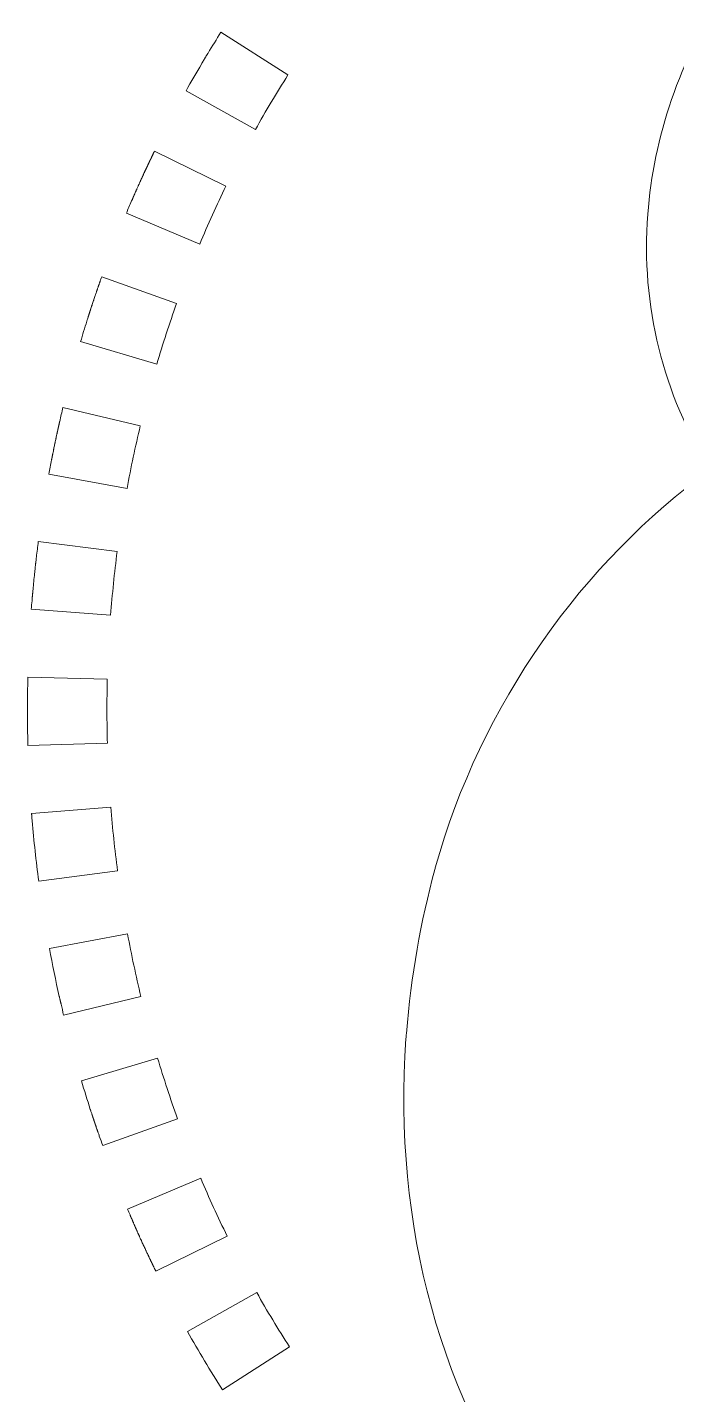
# Model space of a CAD drawing. Header units: inches. Extents: x 0.6 to 14.4, y -15.6 to -2.4.
# Drawn here: x 0.565 to 2.153, y -8.479 to -5.135 of the extents above; entities that cross this region are included whole.
import ezdxf

# ---------------------------------------------------------------- set-up
doc = ezdxf.new("R2010")
doc.units = ezdxf.units.IN
doc.header["$MEASUREMENT"] = 0
doc.layers.add('Layer 1', color=7, linetype='Continuous')

# ---------------------------------------------------------------- blocks, each defined once
blk = doc.blocks.new('block 2')
at = {"layer": 'Layer 1', "lineweight": 0}
blk.add_open_spline([(7.2258, -4.5774), (7.3398, -4.5268), (7.4674, -4.4988), (7.6029, -4.4988), (7.8962, -4.4988), (8.1634, -4.6115), (8.3554, -4.8162), (8.4562, -4.9236), (8.5677, -5.09), (8.6157, -5.3287), (8.6311, -5.3365), (8.6463, -5.3448), (8.6614, -5.3535), (8.6615, -5.3479), (8.6615, -5.3424), (8.6618, -5.3368), (8.6844, -4.8603), (9.069, -4.5009), (9.5563, -4.5009), (9.8538, -4.5009), (10.1232, -4.6147), (10.315, -4.8213), (10.4079, -4.9214), (10.5095, -5.073), (10.5599, -5.2872), (10.5996, -5.2833), (10.6363, -5.2818), (10.6694, -5.2818), (10.8229, -5.2818), (10.9714, -5.3141), (11.1081, -5.3754), (11.2299, -5.3168), (11.3648, -5.2861), (11.5043, -5.2861), (11.6316, -5.2861), (11.7648, -5.3117), (11.8869, -5.3577), (11.9439, -5.3439), (12.003, -5.3353), (12.0641, -5.3319), (12.0794, -5.331), (12.0946, -5.3306), (12.1099, -5.3306), (12.5525, -5.3306), (12.9161, -5.5732), (13.0791, -5.9494), (13.1585, -5.9949), (13.232, -6.0535), (13.2971, -6.1244), (13.5148, -6.3616), (13.575, -6.7037), (13.4512, -7.001), (13.2604, -7.4591), (13.0933, -7.7386), (12.9614, -7.913), (12.8616, -8.4272), (12.7503, -8.8314), (12.623, -9.1436), (12.5055, -9.4319), (12.3698, -9.6546), (12.2083, -9.8245), (12.0391, -10.0025), (11.8408, -10.1223), (11.6278, -10.1789), (11.5604, -10.3278), (11.4838, -10.4812), (11.396, -10.6172), (11.3927, -10.6222), (11.3895, -10.6272), (11.3861, -10.6321), (11.2896, -10.7747), (10.996, -11.2087), (10.4369, -11.2499), (10.4167, -11.2514), (10.3964, -11.2522), (10.3761, -11.2522), (10.2226, -11.2522), (10.0781, -11.2256), (9.9467, -11.1744), (9.8019, -11.2291), (9.6684, -11.2458), (9.5595, -11.2458), (9.4354, -11.2458), (9.3154, -11.2251), (9.2032, -11.186), (9.1074, -11.214), (9.0087, -11.2288), (8.9102, -11.2288), (8.8003, -11.2288), (8.6923, -11.2096), (8.5907, -11.173), (8.4573, -11.2207), (8.3314, -11.2373), (8.2208, -11.2373), (8.101, -11.2373), (7.9851, -11.218), (7.8765, -11.1815), (7.7752, -11.2109), (7.6821, -11.2203), (7.6042, -11.2203), (7.4948, -11.2203), (7.3891, -11.205), (7.2897, -11.1754), (7.2677, -11.1834), (7.246, -11.1904), (7.2246, -11.1967), (7.2054, -11.3107), (7.1867, -11.4033), (7.1676, -11.4802), (7.1286, -11.6373), (7.0501, -11.8683), (6.8977, -12.0769), (6.678, -12.3776), (6.358, -12.5465), (6.0208, -12.5466), (5.9719, -12.5466), (5.9228, -12.543), (5.8735, -12.5358), (5.8606, -12.534), (5.8478, -12.5318), (5.835, -12.5293), (5.5911, -12.4819), (5.3799, -12.335), (5.2553, -12.1265), (5.1316, -11.9193), (5.1022, -11.6669), (5.1747, -11.4342), (5.1831, -11.4072), (5.1929, -11.3806), (5.204, -11.3547), (5.213, -11.3337), (5.223, -11.3115), (5.2338, -11.2888), (5.2343, -11.2878), (5.2348, -11.2869), (5.2353, -11.2859), (5.1237, -11.3122), (5.0104, -11.3265), (4.8997, -11.3265), (4.5649, -11.3265), (4.2679, -11.205), (4.0632, -10.9845), (3.8728, -10.7794), (3.7797, -10.5094), (3.8009, -10.2243), (3.8013, -10.22), (3.8016, -10.2158), (3.802, -10.2116), (3.8205, -10.0059), (3.9059, -9.8196), (4.0345, -9.6747), (4.0263, -9.5829), (4.0338, -9.4887), (4.0579, -9.3957), (3.7892, -9.4994), (3.5109, -9.5553), (3.245, -9.5553), (3.1105, -9.5553), (2.9776, -9.5397), (2.85, -9.5091), (2.4359, -9.4093), (2.0737, -9.1709), (1.8298, -8.8377), (1.5762, -8.4914), (1.4592, -8.0662), (1.4912, -7.608), (1.4915, -7.6038), (1.4919, -7.5995), (1.4922, -7.5952), (1.5044, -7.4529), (1.5272, -7.3218), (1.5618, -7.1944), (1.5622, -7.193), (1.5626, -7.1915), (1.563, -7.19), (1.6744, -6.7888), (1.924, -6.4428), (2.236, -6.216), (2.1206, -6.0336), (2.0658, -5.8156), (2.0827, -5.5918), (2.0967, -5.4039), (2.1615, -5.2145), (2.2704, -5.0443), (2.5142, -4.6553), (2.9382, -4.4069), (3.1101, -4.3178), (3.1142, -4.3157), (3.1183, -4.3136), (3.1225, -4.3115), (3.3074, -4.2195), (3.7939, -4.0076), (4.3243, -4.0238), (4.7443, -4.0339), (5.1107, -4.1816), (5.3842, -4.451), (5.5014, -4.5664), (5.6304, -4.7344), (5.7208, -4.9675), (5.725, -4.9696), (5.7292, -4.9715), (5.7333, -4.9737), (5.7622, -4.9712), (5.7912, -4.9699), (5.8205, -4.9699), (5.8862, -4.9699), (5.9506, -4.9761), (6.013, -4.9882), (6.0861, -4.8384), (6.2013, -4.7123), (6.3497, -4.6241), (6.4896, -4.5409), (6.6469, -4.4988), (6.8172, -4.4988), (6.9619, -4.4988), (7.1, -4.5259), (7.2258, -4.5774)], degree=3, knots=[0, 0, 0, 0, 1, 1, 1, 2, 2, 2, 3, 3, 3, 4, 4, 4, 5, 5, 5, 6, 6, 6, 7, 7, 7, 8, 8, 8, 9, 9, 9, 10, 10, 10, 11, 11, 11, 12, 12, 12, 13, 13, 13, 14, 14, 14, 15, 15, 15, 16, 16, 16, 17, 17, 17, 18, 18, 18, 19, 19, 19, 20, 20, 20, 21, 21, 21, 22, 22, 22, 23, 23, 23, 24, 24, 24, 25, 25, 25, 26, 26, 26, 27, 27, 27, 28, 28, 28, 29, 29, 29, 30, 30, 30, 31, 31, 31, 32, 32, 32, 33, 33, 33, 34, 34, 34, 35, 35, 35, 36, 36, 36, 37, 37, 37, 38, 38, 38, 39, 39, 39, 40, 40, 40, 41, 41, 41, 42, 42, 42, 43, 43, 43, 44, 44, 44, 45, 45, 45, 46, 46, 46, 47, 47, 47, 48, 48, 48, 49, 49, 49, 50, 50, 50, 51, 51, 51, 52, 52, 52, 53, 53, 53, 54, 54, 54, 55, 55, 55, 56, 56, 56, 57, 57, 57, 58, 58, 58, 59, 59, 59, 60, 60, 60, 61, 61, 61, 62, 62, 62, 63, 63, 63, 64, 64, 64, 65, 65, 65, 66, 66, 66, 67, 67, 67, 68, 68, 68, 69, 69, 69, 70, 70, 70, 71, 71, 71, 72, 72, 72, 72], dxfattribs=at)

msp = doc.modelspace()

# ---------------------------------------------------------------- linework, layer by layer
at = {"layer": 'Layer 1', "lineweight": 0}
for points, knots in [([(1.2026, -5.2512), (1.2026, -5.2512), (1.0386, -5.1468), (1.0386, -5.1468), (1.0279, -5.1636), (1.0173, -5.1806), (1.007, -5.1977), (1.007, -5.1977), (1.0069, -5.1978), (1.0069, -5.1978), (1.0065, -5.1984), (1.0061, -5.1991), (1.0057, -5.1998), (1.0056, -5.1999), (1.0055, -5.2), (1.0055, -5.2001), (1.0051, -5.2007), (1.0047, -5.2013), (1.0044, -5.202), (1.0043, -5.202), (1.0042, -5.2022), (1.0042, -5.2023), (1.0038, -5.2029), (1.0033, -5.2036), (1.0029, -5.2043), (1.0029, -5.2043), (1.0029, -5.2044), (1.0029, -5.2044), (1.0024, -5.2051), (1.002, -5.2058), (1.0016, -5.2066), (1.0015, -5.2067), (1.0014, -5.2068), (1.0014, -5.2069), (1.001, -5.2074), (1.0007, -5.208), (1.0004, -5.2086), (1.0002, -5.2089), (1.0001, -5.2091), (0.9999, -5.2094), (0.9996, -5.2098), (0.9994, -5.2102), (0.9991, -5.2106), (0.9989, -5.211), (0.9988, -5.2113), (0.9986, -5.2116), (0.9983, -5.2119), (0.9981, -5.2123), (0.9979, -5.2126), (0.9977, -5.213), (0.9975, -5.2134), (0.9973, -5.2137), (0.9971, -5.214), (0.9969, -5.2143), (0.9967, -5.2146), (0.9965, -5.215), (0.9963, -5.2154), (0.996, -5.2158), (0.996, -5.2158), (0.996, -5.2158), (0.996, -5.2158), (0.9953, -5.2171), (0.9946, -5.2183), (0.9938, -5.2195), (0.9938, -5.2195), (0.9938, -5.2195), (0.9938, -5.2196), (0.9935, -5.2201), (0.9931, -5.2207), (0.9928, -5.2212), (0.9927, -5.2213), (0.9927, -5.2214), (0.9926, -5.2215), (0.9922, -5.2222), (0.992, -5.2226), (0.9916, -5.2232), (0.9916, -5.2233), (0.9915, -5.2234), (0.9915, -5.2234), (0.9784, -5.2455), (0.9657, -5.2675), (0.9532, -5.2899), (0.9532, -5.2899), (1.1229, -5.3847), (1.1229, -5.3847), (1.1482, -5.3396), (1.175, -5.2946), (1.2026, -5.2512)], [0, 0, 0, 0, 1, 1, 1, 2, 2, 2, 3, 3, 3, 4, 4, 4, 5, 5, 5, 6, 6, 6, 7, 7, 7, 8, 8, 8, 9, 9, 9, 10, 10, 10, 11, 11, 11, 12, 12, 12, 13, 13, 13, 14, 14, 14, 15, 15, 15, 16, 16, 16, 17, 17, 17, 18, 18, 18, 19, 19, 19, 20, 20, 20, 21, 21, 21, 22, 22, 22, 23, 23, 23, 24, 24, 24, 25, 25, 25, 26, 26, 26, 27, 27, 27, 28, 28, 28, 29, 29, 29, 29]), ([(1.0509, -5.5227), (1.0509, -5.5227), (0.876, -5.4376), (0.876, -5.4376), (0.876, -5.4376), (0.876, -5.4376), (0.876, -5.4376), (0.876, -5.4377), (0.8759, -5.4378), (0.8759, -5.4379), (0.8756, -5.4384), (0.8754, -5.4389), (0.8751, -5.4394), (0.875, -5.4397), (0.8749, -5.4399), (0.8748, -5.4402), (0.8745, -5.4407), (0.8742, -5.4413), (0.874, -5.4418), (0.8739, -5.442), (0.8738, -5.4422), (0.8737, -5.4423), (0.8734, -5.4431), (0.873, -5.4438), (0.8727, -5.4445), (0.8725, -5.4448), (0.8725, -5.4449), (0.8723, -5.4453), (0.8721, -5.4457), (0.8719, -5.4462), (0.8717, -5.4466), (0.8715, -5.4469), (0.8713, -5.4473), (0.8712, -5.4476), (0.871, -5.448), (0.8708, -5.4484), (0.8706, -5.4488), (0.8705, -5.4491), (0.8703, -5.4495), (0.8701, -5.4498), (0.8699, -5.4502), (0.8697, -5.4506), (0.8696, -5.451), (0.8694, -5.4513), (0.8692, -5.4516), (0.8691, -5.452), (0.8689, -5.4524), (0.8686, -5.4529), (0.8684, -5.4534), (0.8683, -5.4536), (0.8682, -5.4539), (0.868, -5.4541), (0.8677, -5.4548), (0.8674, -5.4555), (0.8671, -5.4562), (0.8669, -5.4565), (0.8668, -5.4568), (0.8666, -5.4571), (0.8664, -5.4575), (0.8662, -5.458), (0.866, -5.4584), (0.8659, -5.4587), (0.8657, -5.459), (0.8656, -5.4593), (0.8654, -5.4597), (0.8652, -5.4602), (0.865, -5.4606), (0.8648, -5.4609), (0.8647, -5.4612), (0.8645, -5.4615), (0.8643, -5.462), (0.8641, -5.4624), (0.8639, -5.4628), (0.8638, -5.4631), (0.8636, -5.4634), (0.8635, -5.4637), (0.8633, -5.4642), (0.8631, -5.4646), (0.8629, -5.465), (0.8627, -5.4653), (0.8626, -5.4656), (0.8624, -5.4659), (0.8621, -5.4666), (0.8618, -5.4673), (0.8614, -5.468), (0.8613, -5.4683), (0.8612, -5.4685), (0.8611, -5.4687), (0.8609, -5.4692), (0.8606, -5.4697), (0.8604, -5.4702), (0.8603, -5.4705), (0.8601, -5.4708), (0.86, -5.4711), (0.8598, -5.4715), (0.8596, -5.472), (0.8594, -5.4724), (0.8592, -5.4727), (0.8591, -5.473), (0.8589, -5.4733), (0.8587, -5.4738), (0.8585, -5.4742), (0.8583, -5.4746), (0.8582, -5.4749), (0.8581, -5.4752), (0.8579, -5.4755), (0.8577, -5.476), (0.8574, -5.4765), (0.8572, -5.477), (0.8571, -5.4772), (0.857, -5.4774), (0.8569, -5.4777), (0.8565, -5.4784), (0.8562, -5.4791), (0.8559, -5.4798), (0.8558, -5.48), (0.8557, -5.4802), (0.8556, -5.4803), (0.8554, -5.4809), (0.8551, -5.4815), (0.8548, -5.482), (0.8547, -5.4823), (0.8546, -5.4825), (0.8545, -5.4828), (0.8543, -5.4833), (0.854, -5.4838), (0.8538, -5.4843), (0.8537, -5.4846), (0.8536, -5.4847), (0.8534, -5.4851), (0.8532, -5.4856), (0.853, -5.486), (0.8527, -5.4865), (0.8527, -5.4867), (0.8525, -5.4871), (0.8524, -5.4872), (0.8521, -5.4878), (0.8519, -5.4885), (0.8516, -5.4891), (0.8515, -5.4891), (0.8514, -5.4894), (0.8514, -5.4894), (0.8507, -5.4909), (0.85, -5.4924), (0.8493, -5.4939), (0.8492, -5.4942), (0.8492, -5.4943), (0.8491, -5.4945), (0.8488, -5.4951), (0.8485, -5.4956), (0.8483, -5.4962), (0.8482, -5.4964), (0.8481, -5.4966), (0.848, -5.4968), (0.8478, -5.4973), (0.8475, -5.4979), (0.8472, -5.4985), (0.8471, -5.4987), (0.8471, -5.4988), (0.847, -5.499), (0.8467, -5.4997), (0.8463, -5.5004), (0.846, -5.5011), (0.846, -5.5012), (0.846, -5.5011), (0.846, -5.5012), (0.8453, -5.5028), (0.8446, -5.5043), (0.8439, -5.5059), (0.8438, -5.5059), (0.8438, -5.506), (0.8437, -5.5061), (0.8434, -5.5068), (0.8431, -5.5075), (0.8428, -5.5081), (0.8428, -5.5082), (0.8427, -5.5085), (0.8426, -5.5085), (0.8423, -5.5092), (0.8421, -5.5098), (0.8418, -5.5104), (0.8417, -5.5106), (0.8417, -5.5106), (0.8416, -5.5108), (0.8413, -5.5115), (0.8409, -5.5123), (0.8406, -5.513), (0.8406, -5.5131), (0.8406, -5.513), (0.8406, -5.5131), (0.8399, -5.5146), (0.8392, -5.5162), (0.8385, -5.5177), (0.8385, -5.5177), (0.8384, -5.5179), (0.8384, -5.5179), (0.8381, -5.5186), (0.8378, -5.5193), (0.8374, -5.52), (0.8374, -5.5201), (0.8373, -5.5203), (0.8373, -5.5204), (0.837, -5.521), (0.8367, -5.5217), (0.8364, -5.5223), (0.8363, -5.5225), (0.8363, -5.5225), (0.8362, -5.5227), (0.8352, -5.525), (0.8342, -5.5273), (0.8331, -5.5296), (0.8331, -5.5296), (0.8331, -5.5298), (0.8331, -5.5298), (0.8328, -5.5305), (0.8325, -5.5312), (0.8322, -5.5318), (0.832, -5.5321), (0.832, -5.5321), (0.8319, -5.5324), (0.8317, -5.5329), (0.8314, -5.5335), (0.8311, -5.5341), (0.8311, -5.5343), (0.831, -5.5345), (0.8309, -5.5347), (0.8306, -5.5353), (0.8304, -5.5359), (0.8301, -5.5365), (0.83, -5.5366), (0.83, -5.5368), (0.8299, -5.5369), (0.8292, -5.5384), (0.8286, -5.5399), (0.8279, -5.5414), (0.8278, -5.5417), (0.8277, -5.5419), (0.8276, -5.5421), (0.8274, -5.5426), (0.8272, -5.5431), (0.827, -5.5436), (0.8268, -5.5438), (0.8267, -5.5443), (0.8266, -5.5445), (0.8264, -5.5449), (0.8262, -5.5453), (0.826, -5.5458), (0.8259, -5.5461), (0.8257, -5.5464), (0.8256, -5.5468), (0.8254, -5.5472), (0.8252, -5.5475), (0.8251, -5.5479), (0.8249, -5.5483), (0.8248, -5.5486), (0.8246, -5.549), (0.8244, -5.5493), (0.8243, -5.5496), (0.8242, -5.5499), (0.8237, -5.551), (0.8233, -5.552), (0.8228, -5.5531), (0.8228, -5.5531), (0.8228, -5.5531), (0.8228, -5.5531), (0.8226, -5.5536), (0.8223, -5.5542), (0.8221, -5.5547), (0.822, -5.5549), (0.8219, -5.5551), (0.8219, -5.5553), (0.8216, -5.5558), (0.8214, -5.5564), (0.8211, -5.5569), (0.8211, -5.557), (0.821, -5.5572), (0.821, -5.5573), (0.8207, -5.5579), (0.8205, -5.5585), (0.8202, -5.5591), (0.8202, -5.5591), (0.8202, -5.5592), (0.8201, -5.5592), (0.8158, -5.5693), (0.8115, -5.5793), (0.8073, -5.5894), (0.8073, -5.5894), (0.9866, -5.6647), (0.9866, -5.6647), (1.0066, -5.6169), (1.0283, -5.5691), (1.0509, -5.5227)], [0, 0, 0, 0, 1, 1, 1, 2, 2, 2, 3, 3, 3, 4, 4, 4, 5, 5, 5, 6, 6, 6, 7, 7, 7, 8, 8, 8, 9, 9, 9, 10, 10, 10, 11, 11, 11, 12, 12, 12, 13, 13, 13, 14, 14, 14, 15, 15, 15, 16, 16, 16, 17, 17, 17, 18, 18, 18, 19, 19, 19, 20, 20, 20, 21, 21, 21, 22, 22, 22, 23, 23, 23, 24, 24, 24, 25, 25, 25, 26, 26, 26, 27, 27, 27, 28, 28, 28, 29, 29, 29, 30, 30, 30, 31, 31, 31, 32, 32, 32, 33, 33, 33, 34, 34, 34, 35, 35, 35, 36, 36, 36, 37, 37, 37, 38, 38, 38, 39, 39, 39, 40, 40, 40, 41, 41, 41, 42, 42, 42, 43, 43, 43, 44, 44, 44, 45, 45, 45, 46, 46, 46, 47, 47, 47, 48, 48, 48, 49, 49, 49, 50, 50, 50, 51, 51, 51, 52, 52, 52, 53, 53, 53, 54, 54, 54, 55, 55, 55, 56, 56, 56, 57, 57, 57, 58, 58, 58, 59, 59, 59, 60, 60, 60, 61, 61, 61, 62, 62, 62, 63, 63, 63, 64, 64, 64, 65, 65, 65, 66, 66, 66, 67, 67, 67, 68, 68, 68, 69, 69, 69, 70, 70, 70, 71, 71, 71, 72, 72, 72, 73, 73, 73, 74, 74, 74, 75, 75, 75, 76, 76, 76, 77, 77, 77, 78, 78, 78, 79, 79, 79, 80, 80, 80, 81, 81, 81, 82, 82, 82, 83, 83, 83, 84, 84, 84, 85, 85, 85, 86, 86, 86, 87, 87, 87, 88, 88, 88, 89, 89, 89, 90, 90, 90, 91, 91, 91, 92, 92, 92, 93, 93, 93, 94, 94, 94, 95, 95, 95, 96, 96, 96, 97, 97, 97, 97]), ([(0.9302, -5.8101), (0.9302, -5.8101), (0.747, -5.7448), (0.747, -5.7448), (0.7461, -5.7472), (0.7453, -5.7496), (0.7444, -5.7521), (0.7444, -5.7522), (0.7444, -5.7521), (0.7444, -5.7522), (0.7441, -5.7529), (0.7439, -5.7537), (0.7436, -5.7544), (0.7436, -5.7545), (0.7435, -5.7546), (0.7435, -5.7547), (0.7432, -5.7555), (0.7429, -5.7562), (0.7427, -5.757), (0.7427, -5.757), (0.7427, -5.757), (0.7427, -5.757), (0.7424, -5.7579), (0.7421, -5.7587), (0.7418, -5.7595), (0.7418, -5.7596), (0.7418, -5.7595), (0.7418, -5.7596), (0.7415, -5.7603), (0.7413, -5.761), (0.741, -5.7617), (0.7409, -5.762), (0.7408, -5.7623), (0.7407, -5.7625), (0.7406, -5.763), (0.7404, -5.7635), (0.7402, -5.764), (0.7401, -5.7643), (0.74, -5.7646), (0.7399, -5.765), (0.7397, -5.7654), (0.7396, -5.7658), (0.7395, -5.7662), (0.7393, -5.7665), (0.7392, -5.767), (0.7391, -5.7673), (0.7389, -5.7677), (0.7388, -5.768), (0.7387, -5.7684), (0.7385, -5.7688), (0.7384, -5.7692), (0.7383, -5.7696), (0.7382, -5.7699), (0.7381, -5.7702), (0.738, -5.7705), (0.7376, -5.7714), (0.7374, -5.7722), (0.737, -5.7732), (0.737, -5.7734), (0.7369, -5.7736), (0.7368, -5.7738), (0.7366, -5.7743), (0.7365, -5.7748), (0.7363, -5.7753), (0.7362, -5.7756), (0.7361, -5.7758), (0.7361, -5.776), (0.7359, -5.7765), (0.7357, -5.777), (0.7355, -5.7776), (0.7354, -5.7778), (0.7354, -5.778), (0.7353, -5.7782), (0.7351, -5.7788), (0.735, -5.7792), (0.7347, -5.7798), (0.7347, -5.7799), (0.7347, -5.78), (0.7346, -5.7802), (0.7337, -5.7827), (0.7328, -5.7854), (0.732, -5.788), (0.7319, -5.788), (0.7319, -5.7881), (0.7319, -5.7882), (0.7317, -5.7889), (0.7315, -5.7894), (0.7313, -5.7901), (0.7312, -5.7901), (0.7312, -5.7902), (0.7312, -5.7903), (0.73, -5.7936), (0.7289, -5.7971), (0.7278, -5.8004), (0.7278, -5.8004), (0.7277, -5.8004), (0.7277, -5.8005), (0.7275, -5.8012), (0.7273, -5.8018), (0.7271, -5.8025), (0.7271, -5.8025), (0.7271, -5.8025), (0.727, -5.8026), (0.7259, -5.806), (0.7248, -5.8093), (0.7237, -5.8127), (0.7237, -5.8128), (0.7236, -5.8128), (0.7236, -5.8129), (0.7234, -5.8135), (0.7232, -5.8141), (0.723, -5.8147), (0.723, -5.8148), (0.7229, -5.815), (0.7229, -5.8151), (0.7227, -5.8157), (0.7225, -5.8163), (0.7223, -5.8169), (0.7223, -5.8169), (0.7223, -5.817), (0.7222, -5.8171), (0.7216, -5.819), (0.7209, -5.821), (0.7203, -5.823), (0.7203, -5.8231), (0.7203, -5.8231), (0.7202, -5.8231), (0.72, -5.8237), (0.7199, -5.8242), (0.7197, -5.8248), (0.7196, -5.825), (0.7196, -5.8252), (0.7195, -5.8254), (0.7193, -5.8259), (0.7192, -5.8264), (0.719, -5.8269), (0.7189, -5.8272), (0.7188, -5.8274), (0.7188, -5.8277), (0.7186, -5.8281), (0.7184, -5.8287), (0.7183, -5.8291), (0.7182, -5.8294), (0.7181, -5.8297), (0.718, -5.8299), (0.7179, -5.8304), (0.7177, -5.8308), (0.7176, -5.8313), (0.7175, -5.8316), (0.7174, -5.8319), (0.7173, -5.8321), (0.7171, -5.8329), (0.7168, -5.8338), (0.7165, -5.8345), (0.7164, -5.8349), (0.7163, -5.8353), (0.7162, -5.8357), (0.7161, -5.836), (0.7159, -5.8364), (0.7158, -5.8367), (0.7157, -5.8372), (0.7156, -5.8376), (0.7154, -5.838), (0.7153, -5.8384), (0.7152, -5.8386), (0.7151, -5.839), (0.715, -5.8395), (0.7148, -5.84), (0.7146, -5.8405), (0.7146, -5.8407), (0.7145, -5.841), (0.7144, -5.8413), (0.7142, -5.8419), (0.714, -5.8425), (0.7138, -5.8431), (0.7138, -5.8432), (0.7137, -5.8434), (0.7137, -5.8436), (0.7131, -5.8452), (0.7126, -5.8468), (0.7121, -5.8484), (0.7121, -5.8485), (0.7121, -5.8485), (0.7121, -5.8486), (0.7118, -5.8493), (0.7116, -5.85), (0.7114, -5.8508), (0.7113, -5.8509), (0.7113, -5.851), (0.7113, -5.851), (0.711, -5.8518), (0.7108, -5.8526), (0.7106, -5.8533), (0.7106, -5.8533), (0.7105, -5.8534), (0.7105, -5.8534), (0.7053, -5.87), (0.7002, -5.8866), (0.6953, -5.9032), (0.6953, -5.9032), (0.8817, -5.9585), (0.8817, -5.9585), (0.8965, -5.9087), (0.9128, -5.8588), (0.9302, -5.8101)], [0, 0, 0, 0, 1, 1, 1, 2, 2, 2, 3, 3, 3, 4, 4, 4, 5, 5, 5, 6, 6, 6, 7, 7, 7, 8, 8, 8, 9, 9, 9, 10, 10, 10, 11, 11, 11, 12, 12, 12, 13, 13, 13, 14, 14, 14, 15, 15, 15, 16, 16, 16, 17, 17, 17, 18, 18, 18, 19, 19, 19, 20, 20, 20, 21, 21, 21, 22, 22, 22, 23, 23, 23, 24, 24, 24, 25, 25, 25, 26, 26, 26, 27, 27, 27, 28, 28, 28, 29, 29, 29, 30, 30, 30, 31, 31, 31, 32, 32, 32, 33, 33, 33, 34, 34, 34, 35, 35, 35, 36, 36, 36, 37, 37, 37, 38, 38, 38, 39, 39, 39, 40, 40, 40, 41, 41, 41, 42, 42, 42, 43, 43, 43, 44, 44, 44, 45, 45, 45, 46, 46, 46, 47, 47, 47, 48, 48, 48, 49, 49, 49, 50, 50, 50, 51, 51, 51, 52, 52, 52, 53, 53, 53, 54, 54, 54, 55, 55, 55, 56, 56, 56, 57, 57, 57, 58, 58, 58, 59, 59, 59, 60, 60, 60, 61, 61, 61, 62, 62, 62, 63, 63, 63, 64, 64, 64, 65, 65, 65, 66, 66, 66, 67, 67, 67, 68, 68, 68, 68]), ([(0.8413, -6.1094), (0.8413, -6.1094), (0.6522, -6.0642), (0.6522, -6.0642), (0.6495, -6.0757), (0.6468, -6.0871), (0.6442, -6.0987), (0.6441, -6.0988), (0.6441, -6.0989), (0.6441, -6.0991), (0.6439, -6.0997), (0.6438, -6.1001), (0.6437, -6.1007), (0.6436, -6.1009), (0.6436, -6.1011), (0.6436, -6.1014), (0.6434, -6.1019), (0.6433, -6.1024), (0.6432, -6.1029), (0.6431, -6.1032), (0.6431, -6.1035), (0.643, -6.1037), (0.6429, -6.1043), (0.6428, -6.1046), (0.6427, -6.1052), (0.6426, -6.1055), (0.6425, -6.1058), (0.6425, -6.1061), (0.6423, -6.1068), (0.6422, -6.1073), (0.6421, -6.1079), (0.642, -6.1085), (0.6418, -6.109), (0.6417, -6.1096), (0.6416, -6.11), (0.6416, -6.1102), (0.6415, -6.1106), (0.6414, -6.1111), (0.6413, -6.1116), (0.6412, -6.1121), (0.6411, -6.1123), (0.641, -6.1126), (0.641, -6.1129), (0.6408, -6.1134), (0.6407, -6.114), (0.6406, -6.1145), (0.6406, -6.1148), (0.6405, -6.115), (0.6404, -6.1153), (0.6403, -6.1159), (0.6402, -6.1165), (0.64, -6.1171), (0.64, -6.1173), (0.64, -6.1174), (0.6399, -6.1176), (0.6396, -6.1192), (0.6392, -6.1209), (0.6388, -6.1225), (0.6388, -6.1226), (0.6388, -6.1226), (0.6388, -6.1227), (0.6386, -6.1234), (0.6385, -6.1242), (0.6383, -6.1249), (0.6383, -6.1251), (0.6383, -6.1252), (0.6382, -6.1254), (0.6381, -6.126), (0.6379, -6.1267), (0.6378, -6.1274), (0.6378, -6.1275), (0.6377, -6.1277), (0.6377, -6.1278), (0.6375, -6.1286), (0.6373, -6.1294), (0.6372, -6.1301), (0.6372, -6.1301), (0.6372, -6.1302), (0.6372, -6.1302), (0.6366, -6.1327), (0.6361, -6.1353), (0.6355, -6.1378), (0.6355, -6.1378), (0.6355, -6.1379), (0.6355, -6.1379), (0.6353, -6.1387), (0.6352, -6.1395), (0.635, -6.1403), (0.635, -6.1404), (0.635, -6.1403), (0.635, -6.1404), (0.6343, -6.1438), (0.6335, -6.1472), (0.6328, -6.1506), (0.6328, -6.1506), (0.6328, -6.1506), (0.6328, -6.1506), (0.6326, -6.1514), (0.6325, -6.1523), (0.6323, -6.1531), (0.6323, -6.1531), (0.6323, -6.1531), (0.6323, -6.1531), (0.6316, -6.1565), (0.6309, -6.1598), (0.6302, -6.1632), (0.6302, -6.1633), (0.6302, -6.1634), (0.6301, -6.1635), (0.63, -6.1642), (0.6299, -6.1649), (0.6297, -6.1656), (0.6297, -6.1657), (0.6296, -6.1659), (0.6296, -6.166), (0.6295, -6.1668), (0.6293, -6.1675), (0.6292, -6.1682), (0.6292, -6.1683), (0.6291, -6.1684), (0.6291, -6.1685), (0.6288, -6.1701), (0.6285, -6.1718), (0.6281, -6.1734), (0.6281, -6.1736), (0.6281, -6.1737), (0.628, -6.1738), (0.6279, -6.1745), (0.6278, -6.1751), (0.6276, -6.1758), (0.6276, -6.176), (0.6276, -6.1762), (0.6275, -6.1765), (0.6274, -6.1771), (0.6273, -6.1776), (0.6272, -6.1782), (0.6271, -6.1785), (0.6271, -6.1787), (0.627, -6.179), (0.6269, -6.1795), (0.6268, -6.1801), (0.6267, -6.1806), (0.6266, -6.1809), (0.6266, -6.1811), (0.6265, -6.1814), (0.6264, -6.182), (0.6263, -6.1827), (0.6261, -6.1833), (0.6261, -6.1837), (0.626, -6.1839), (0.626, -6.1842), (0.6258, -6.1848), (0.6257, -6.1854), (0.6256, -6.186), (0.6255, -6.1864), (0.6255, -6.1868), (0.6254, -6.1872), (0.6253, -6.1876), (0.6252, -6.1879), (0.6252, -6.1883), (0.6251, -6.1887), (0.625, -6.1893), (0.6249, -6.1897), (0.6248, -6.19), (0.6248, -6.1902), (0.6247, -6.1905), (0.6246, -6.191), (0.6245, -6.1915), (0.6244, -6.192), (0.6244, -6.1923), (0.6243, -6.1925), (0.6243, -6.1927), (0.6221, -6.2041), (0.6199, -6.2158), (0.6178, -6.2272), (0.6178, -6.2272), (0.809, -6.2624), (0.809, -6.2624), (0.8184, -6.2112), (0.8293, -6.1598), (0.8413, -6.1094)], [0, 0, 0, 0, 1, 1, 1, 2, 2, 2, 3, 3, 3, 4, 4, 4, 5, 5, 5, 6, 6, 6, 7, 7, 7, 8, 8, 8, 9, 9, 9, 10, 10, 10, 11, 11, 11, 12, 12, 12, 13, 13, 13, 14, 14, 14, 15, 15, 15, 16, 16, 16, 17, 17, 17, 18, 18, 18, 19, 19, 19, 20, 20, 20, 21, 21, 21, 22, 22, 22, 23, 23, 23, 24, 24, 24, 25, 25, 25, 26, 26, 26, 27, 27, 27, 28, 28, 28, 29, 29, 29, 30, 30, 30, 31, 31, 31, 32, 32, 32, 33, 33, 33, 34, 34, 34, 35, 35, 35, 36, 36, 36, 37, 37, 37, 38, 38, 38, 39, 39, 39, 40, 40, 40, 41, 41, 41, 42, 42, 42, 43, 43, 43, 44, 44, 44, 45, 45, 45, 46, 46, 46, 47, 47, 47, 48, 48, 48, 49, 49, 49, 50, 50, 50, 51, 51, 51, 52, 52, 52, 53, 53, 53, 54, 54, 54, 55, 55, 55, 56, 56, 56, 57, 57, 57, 58, 58, 58, 59, 59, 59, 60, 60, 60, 60]), ([(0.7848, -6.4169), (0.7848, -6.4169), (0.5919, -6.3919), (0.5919, -6.3919), (0.5903, -6.4048), (0.5887, -6.4177), (0.5872, -6.4306), (0.5872, -6.4306), (0.5872, -6.4306), (0.5872, -6.4306), (0.5871, -6.4314), (0.587, -6.4322), (0.5869, -6.433), (0.5869, -6.4331), (0.5868, -6.4333), (0.5868, -6.4333), (0.5867, -6.4341), (0.5867, -6.4349), (0.5866, -6.4357), (0.5866, -6.4357), (0.5865, -6.4358), (0.5865, -6.4358), (0.5864, -6.4375), (0.5862, -6.4392), (0.586, -6.4409), (0.5859, -6.441), (0.5859, -6.4412), (0.5859, -6.4414), (0.5858, -6.442), (0.5858, -6.4426), (0.5857, -6.4432), (0.5857, -6.4435), (0.5856, -6.4439), (0.5856, -6.4441), (0.5855, -6.4446), (0.5855, -6.4451), (0.5854, -6.4456), (0.5854, -6.4458), (0.5853, -6.4463), (0.5853, -6.4466), (0.5853, -6.447), (0.5852, -6.4475), (0.5852, -6.4479), (0.5851, -6.4482), (0.5851, -6.4487), (0.585, -6.4491), (0.585, -6.4494), (0.585, -6.4498), (0.5849, -6.4502), (0.5848, -6.4512), (0.5847, -6.4522), (0.5846, -6.4532), (0.5846, -6.4533), (0.5846, -6.4534), (0.5845, -6.4535), (0.5845, -6.4541), (0.5844, -6.4547), (0.5844, -6.4552), (0.5843, -6.4554), (0.5843, -6.4556), (0.5843, -6.4558), (0.5842, -6.4564), (0.5842, -6.4569), (0.5841, -6.4575), (0.5841, -6.4577), (0.5841, -6.4579), (0.584, -6.4581), (0.584, -6.4588), (0.5839, -6.4592), (0.5839, -6.4598), (0.5838, -6.46), (0.5838, -6.4601), (0.5838, -6.4602), (0.5834, -6.4637), (0.5831, -6.4672), (0.5827, -6.4707), (0.5827, -6.4707), (0.5827, -6.4707), (0.5827, -6.4707), (0.5813, -6.4837), (0.5801, -6.4965), (0.5789, -6.5095), (0.5789, -6.5095), (0.5789, -6.5096), (0.5789, -6.5096), (0.5786, -6.5124), (0.5784, -6.5152), (0.5781, -6.518), (0.5781, -6.5181), (0.5781, -6.5181), (0.5781, -6.5182), (0.578, -6.5188), (0.578, -6.5193), (0.5779, -6.5198), (0.5779, -6.5201), (0.5779, -6.5203), (0.5779, -6.5206), (0.5778, -6.5211), (0.5778, -6.5216), (0.5777, -6.5221), (0.5777, -6.5224), (0.5777, -6.5227), (0.5777, -6.5231), (0.5776, -6.5235), (0.5776, -6.5239), (0.5775, -6.5243), (0.5775, -6.5248), (0.5775, -6.5252), (0.5774, -6.5256), (0.5774, -6.526), (0.5774, -6.5263), (0.5773, -6.5267), (0.5773, -6.5275), (0.5772, -6.5282), (0.5771, -6.529), (0.5771, -6.5291), (0.5771, -6.5292), (0.5771, -6.5293), (0.5771, -6.53), (0.577, -6.5308), (0.5769, -6.5315), (0.5769, -6.5317), (0.5769, -6.5318), (0.5769, -6.532), (0.5768, -6.5327), (0.5768, -6.5334), (0.5767, -6.5341), (0.5767, -6.5341), (0.5767, -6.5344), (0.5767, -6.5345), (0.5766, -6.5352), (0.5765, -6.536), (0.5765, -6.5367), (0.5765, -6.5368), (0.5765, -6.5369), (0.5765, -6.5369), (0.5759, -6.5438), (0.5753, -6.5507), (0.5748, -6.5576), (0.5748, -6.5576), (0.7687, -6.5726), (0.7687, -6.5726), (0.7727, -6.5207), (0.7781, -6.4684), (0.7848, -6.4169)], [0, 0, 0, 0, 1, 1, 1, 2, 2, 2, 3, 3, 3, 4, 4, 4, 5, 5, 5, 6, 6, 6, 7, 7, 7, 8, 8, 8, 9, 9, 9, 10, 10, 10, 11, 11, 11, 12, 12, 12, 13, 13, 13, 14, 14, 14, 15, 15, 15, 16, 16, 16, 17, 17, 17, 18, 18, 18, 19, 19, 19, 20, 20, 20, 21, 21, 21, 22, 22, 22, 23, 23, 23, 24, 24, 24, 25, 25, 25, 26, 26, 26, 27, 27, 27, 28, 28, 28, 29, 29, 29, 30, 30, 30, 31, 31, 31, 32, 32, 32, 33, 33, 33, 34, 34, 34, 35, 35, 35, 36, 36, 36, 37, 37, 37, 38, 38, 38, 39, 39, 39, 40, 40, 40, 41, 41, 41, 42, 42, 42, 43, 43, 43, 44, 44, 44, 45, 45, 45, 46, 46, 46, 47, 47, 47, 48, 48, 48, 48]), ([(0.7607, -6.7289), (0.7607, -6.7289), (0.5663, -6.7241), (0.5663, -6.7241), (0.5653, -6.767), (0.5651, -6.81), (0.5657, -6.8529), (0.5657, -6.8532), (0.5657, -6.8535), (0.5657, -6.8538), (0.5657, -6.8541), (0.5657, -6.8547), (0.5657, -6.8551), (0.5658, -6.8555), (0.5658, -6.8559), (0.5658, -6.8563), (0.5658, -6.8567), (0.5658, -6.857), (0.5658, -6.8574), (0.5658, -6.8579), (0.5658, -6.8584), (0.5658, -6.8589), (0.5658, -6.8592), (0.5658, -6.8594), (0.5658, -6.8597), (0.566, -6.87), (0.5662, -6.8804), (0.5665, -6.8907), (0.5665, -6.8907), (0.7609, -6.8854), (0.7609, -6.8854), (0.7595, -6.8335), (0.7594, -6.7808), (0.7607, -6.7289)], [0, 0, 0, 0, 1, 1, 1, 2, 2, 2, 3, 3, 3, 4, 4, 4, 5, 5, 5, 6, 6, 6, 7, 7, 7, 8, 8, 8, 9, 9, 9, 10, 10, 10, 11, 11, 11, 11]), ([(0.7692, -7.0417), (0.7692, -7.0417), (0.5754, -7.0571), (0.5754, -7.0571), (0.5754, -7.058), (0.5755, -7.0588), (0.5756, -7.0597), (0.5756, -7.0598), (0.5756, -7.0597), (0.5756, -7.0598), (0.5756, -7.0606), (0.5757, -7.0614), (0.5758, -7.0622), (0.5758, -7.0623), (0.5758, -7.0623), (0.5758, -7.0624), (0.5759, -7.0632), (0.5759, -7.064), (0.576, -7.0648), (0.576, -7.0649), (0.576, -7.0649), (0.576, -7.065), (0.5763, -7.0684), (0.5766, -7.0718), (0.5769, -7.0753), (0.5769, -7.0753), (0.5769, -7.0753), (0.5769, -7.0753), (0.5811, -7.1246), (0.5864, -7.1738), (0.5929, -7.2229), (0.5929, -7.2229), (0.7857, -7.1974), (0.7857, -7.1974), (0.7789, -7.1459), (0.7733, -7.0936), (0.7692, -7.0417)], [0, 0, 0, 0, 1, 1, 1, 2, 2, 2, 3, 3, 3, 4, 4, 4, 5, 5, 5, 6, 6, 6, 7, 7, 7, 8, 8, 8, 9, 9, 9, 10, 10, 10, 11, 11, 11, 12, 12, 12, 12]), ([(0.8102, -7.3518), (0.8102, -7.3518), (0.6191, -7.3874), (0.6191, -7.3874), (0.6264, -7.4267), (0.6344, -7.4658), (0.6432, -7.5048), (0.6432, -7.5048), (0.6432, -7.5048), (0.6432, -7.5048), (0.6434, -7.5055), (0.6436, -7.5063), (0.6438, -7.5071), (0.6438, -7.5073), (0.6438, -7.5074), (0.6439, -7.5076), (0.644, -7.5082), (0.6442, -7.5088), (0.6443, -7.5094), (0.6444, -7.5097), (0.6444, -7.5099), (0.6445, -7.5101), (0.6446, -7.5107), (0.6447, -7.5113), (0.6448, -7.5118), (0.6449, -7.5121), (0.6449, -7.5123), (0.645, -7.5126), (0.6452, -7.5132), (0.6453, -7.5138), (0.6454, -7.5144), (0.6455, -7.5149), (0.6456, -7.5152), (0.6457, -7.5156), (0.6458, -7.5161), (0.6459, -7.5167), (0.6461, -7.5172), (0.6461, -7.5175), (0.6463, -7.5181), (0.6464, -7.5185), (0.6464, -7.5188), (0.6465, -7.5191), (0.6466, -7.5194), (0.6467, -7.5199), (0.6468, -7.5204), (0.6469, -7.5209), (0.647, -7.5211), (0.647, -7.5214), (0.6471, -7.5216), (0.6472, -7.5221), (0.6473, -7.5227), (0.6475, -7.5232), (0.6475, -7.5234), (0.6475, -7.5235), (0.6476, -7.5237), (0.6497, -7.5327), (0.6517, -7.5415), (0.6539, -7.5504), (0.6539, -7.5504), (0.8429, -7.5047), (0.8429, -7.5047), (0.8307, -7.4544), (0.8197, -7.4029), (0.8102, -7.3518)], [0, 0, 0, 0, 1, 1, 1, 2, 2, 2, 3, 3, 3, 4, 4, 4, 5, 5, 5, 6, 6, 6, 7, 7, 7, 8, 8, 8, 9, 9, 9, 10, 10, 10, 11, 11, 11, 12, 12, 12, 13, 13, 13, 14, 14, 14, 15, 15, 15, 16, 16, 16, 17, 17, 17, 18, 18, 18, 19, 19, 19, 20, 20, 20, 21, 21, 21, 21]), ([(0.8837, -7.6555), (0.8837, -7.6555), (0.6974, -7.7113), (0.6974, -7.7113), (0.7043, -7.7346), (0.7116, -7.7577), (0.7191, -7.7809), (0.7191, -7.7809), (0.7191, -7.7808), (0.7191, -7.7809), (0.7194, -7.7817), (0.7196, -7.7824), (0.7199, -7.7832), (0.7199, -7.7834), (0.7199, -7.7833), (0.72, -7.7835), (0.7202, -7.7842), (0.7204, -7.7849), (0.7206, -7.7856), (0.7207, -7.7857), (0.7207, -7.7859), (0.7207, -7.7859), (0.7215, -7.7883), (0.7223, -7.7907), (0.7231, -7.7931), (0.7232, -7.7933), (0.7232, -7.7934), (0.7233, -7.7936), (0.7235, -7.7942), (0.7237, -7.7948), (0.7239, -7.7954), (0.7239, -7.7956), (0.724, -7.7959), (0.7241, -7.7961), (0.7243, -7.7966), (0.7245, -7.7972), (0.7246, -7.7978), (0.7247, -7.7979), (0.7248, -7.7983), (0.7249, -7.7984), (0.7251, -7.7991), (0.7253, -7.7997), (0.7255, -7.8003), (0.7255, -7.8004), (0.7256, -7.8007), (0.7256, -7.8008), (0.7259, -7.8015), (0.7261, -7.8023), (0.7264, -7.803), (0.7265, -7.8033), (0.7265, -7.8034), (0.7266, -7.8037), (0.7268, -7.8042), (0.727, -7.8048), (0.7272, -7.8053), (0.7273, -7.8057), (0.7274, -7.8059), (0.7275, -7.8062), (0.7276, -7.8067), (0.7278, -7.8071), (0.7279, -7.8076), (0.728, -7.8079), (0.7281, -7.8083), (0.7283, -7.8086), (0.7284, -7.809), (0.7285, -7.8094), (0.7287, -7.8099), (0.7288, -7.8102), (0.7289, -7.8106), (0.729, -7.8109), (0.7292, -7.8113), (0.7293, -7.8118), (0.7295, -7.8122), (0.7296, -7.8125), (0.7297, -7.8129), (0.7298, -7.8132), (0.73, -7.8139), (0.7303, -7.8146), (0.7305, -7.8153), (0.7306, -7.8157), (0.7308, -7.8161), (0.7309, -7.8164), (0.731, -7.8168), (0.7312, -7.8172), (0.7313, -7.8176), (0.7314, -7.818), (0.7316, -7.8184), (0.7317, -7.8188), (0.7318, -7.8191), (0.7319, -7.8195), (0.732, -7.8198), (0.7322, -7.8202), (0.7323, -7.8206), (0.7325, -7.8211), (0.7326, -7.8214), (0.7327, -7.8217), (0.7328, -7.822), (0.7329, -7.8224), (0.7331, -7.8229), (0.7333, -7.8233), (0.7333, -7.8236), (0.7334, -7.8239), (0.7335, -7.8242), (0.7341, -7.8259), (0.7347, -7.8276), (0.7353, -7.8293), (0.7353, -7.8294), (0.7354, -7.8296), (0.7355, -7.8298), (0.7356, -7.8303), (0.7358, -7.8308), (0.736, -7.8313), (0.7361, -7.8316), (0.7361, -7.8318), (0.7362, -7.832), (0.7364, -7.8325), (0.7366, -7.833), (0.7368, -7.8336), (0.7368, -7.8337), (0.7369, -7.8339), (0.7369, -7.8341), (0.7372, -7.8347), (0.7373, -7.8352), (0.7375, -7.8358), (0.7376, -7.8359), (0.7376, -7.8359), (0.7376, -7.836), (0.7385, -7.8387), (0.7394, -7.8413), (0.7404, -7.844), (0.7404, -7.844), (0.7404, -7.844), (0.7404, -7.8441), (0.7407, -7.8448), (0.7409, -7.8454), (0.7411, -7.8461), (0.7411, -7.8461), (0.7411, -7.8461), (0.7411, -7.8461), (0.7439, -7.854), (0.7466, -7.8618), (0.7495, -7.8696), (0.7495, -7.8696), (0.9324, -7.8038), (0.9324, -7.8038), (0.915, -7.7552), (0.8985, -7.7053), (0.8837, -7.6555)], [0, 0, 0, 0, 1, 1, 1, 2, 2, 2, 3, 3, 3, 4, 4, 4, 5, 5, 5, 6, 6, 6, 7, 7, 7, 8, 8, 8, 9, 9, 9, 10, 10, 10, 11, 11, 11, 12, 12, 12, 13, 13, 13, 14, 14, 14, 15, 15, 15, 16, 16, 16, 17, 17, 17, 18, 18, 18, 19, 19, 19, 20, 20, 20, 21, 21, 21, 22, 22, 22, 23, 23, 23, 24, 24, 24, 25, 25, 25, 26, 26, 26, 27, 27, 27, 28, 28, 28, 29, 29, 29, 30, 30, 30, 31, 31, 31, 32, 32, 32, 33, 33, 33, 34, 34, 34, 35, 35, 35, 36, 36, 36, 37, 37, 37, 38, 38, 38, 39, 39, 39, 40, 40, 40, 41, 41, 41, 42, 42, 42, 43, 43, 43, 44, 44, 44, 45, 45, 45, 46, 46, 46, 47, 47, 47, 48, 48, 48, 49, 49, 49, 49]), ([(0.9892, -7.9491), (0.9892, -7.9491), (0.8101, -8.0248), (0.8101, -8.0248), (0.8121, -8.0296), (0.8141, -8.0344), (0.8162, -8.0391), (0.8162, -8.0391), (0.8162, -8.0392), (0.8162, -8.0392), (0.8166, -8.04), (0.8169, -8.0407), (0.8172, -8.0415), (0.8172, -8.0416), (0.8172, -8.0416), (0.8173, -8.0417), (0.8176, -8.0424), (0.8179, -8.0432), (0.8182, -8.0439), (0.8182, -8.0439), (0.8183, -8.044), (0.8183, -8.044), (0.819, -8.0456), (0.8196, -8.0471), (0.8203, -8.0487), (0.8204, -8.0488), (0.8203, -8.0488), (0.8204, -8.0488), (0.8207, -8.0495), (0.821, -8.0502), (0.8213, -8.0509), (0.8213, -8.0511), (0.8214, -8.0513), (0.8215, -8.0515), (0.8218, -8.052), (0.822, -8.0526), (0.8223, -8.0532), (0.8224, -8.0534), (0.8224, -8.0536), (0.8225, -8.0538), (0.8228, -8.0544), (0.823, -8.0549), (0.8233, -8.0555), (0.8234, -8.0557), (0.8234, -8.0558), (0.8235, -8.0561), (0.8238, -8.0567), (0.8241, -8.0574), (0.8244, -8.058), (0.8244, -8.0582), (0.8244, -8.0582), (0.8245, -8.0583), (0.8248, -8.0591), (0.8251, -8.0598), (0.8255, -8.0605), (0.8256, -8.0608), (0.8257, -8.0611), (0.8258, -8.0613), (0.826, -8.0618), (0.8262, -8.0622), (0.8264, -8.0627), (0.8266, -8.063), (0.8267, -8.0634), (0.8269, -8.0637), (0.827, -8.0641), (0.8272, -8.0645), (0.8274, -8.0649), (0.8275, -8.0652), (0.8277, -8.0656), (0.8278, -8.0659), (0.828, -8.0663), (0.8282, -8.0667), (0.8283, -8.0671), (0.8285, -8.0674), (0.8287, -8.0678), (0.8288, -8.0681), (0.829, -8.0685), (0.8291, -8.0689), (0.8293, -8.0692), (0.8297, -8.07), (0.8301, -8.071), (0.8304, -8.0718), (0.8305, -8.072), (0.8306, -8.0722), (0.8307, -8.0723), (0.8308, -8.0727), (0.8311, -8.0732), (0.8312, -8.0736), (0.8314, -8.0739), (0.8315, -8.0742), (0.8316, -8.0745), (0.8318, -8.0749), (0.832, -8.0754), (0.8322, -8.0758), (0.8323, -8.0761), (0.8325, -8.0764), (0.8326, -8.0767), (0.8328, -8.0771), (0.833, -8.0775), (0.8332, -8.078), (0.8333, -8.0782), (0.8334, -8.0785), (0.8335, -8.0788), (0.8337, -8.0793), (0.8339, -8.0797), (0.8341, -8.0802), (0.8342, -8.0804), (0.8343, -8.0805), (0.8344, -8.0807), (0.8352, -8.0825), (0.8359, -8.0842), (0.8367, -8.0859), (0.8368, -8.086), (0.8368, -8.0862), (0.8369, -8.0863), (0.8372, -8.0869), (0.8373, -8.0873), (0.8376, -8.0879), (0.8377, -8.0881), (0.8378, -8.0883), (0.8379, -8.0884), (0.8381, -8.0889), (0.8383, -8.0895), (0.8386, -8.09), (0.8386, -8.0902), (0.8387, -8.0903), (0.8388, -8.0905), (0.839, -8.0911), (0.8393, -8.0916), (0.8395, -8.0922), (0.8396, -8.0922), (0.8396, -8.0922), (0.8396, -8.0923), (0.8408, -8.0949), (0.8419, -8.0974), (0.8431, -8.0999), (0.8431, -8.1), (0.8431, -8.1001), (0.8432, -8.1002), (0.8435, -8.1009), (0.8437, -8.1013), (0.844, -8.102), (0.844, -8.1021), (0.8441, -8.1022), (0.8441, -8.1022), (0.8456, -8.1055), (0.847, -8.1086), (0.8485, -8.1119), (0.8486, -8.1119), (0.8486, -8.112), (0.8486, -8.1121), (0.8489, -8.1127), (0.8491, -8.1132), (0.8495, -8.1139), (0.8495, -8.1139), (0.8495, -8.114), (0.8495, -8.1141), (0.851, -8.1173), (0.8525, -8.1205), (0.854, -8.1237), (0.854, -8.1238), (0.8541, -8.1238), (0.8541, -8.1239), (0.8544, -8.1246), (0.8546, -8.125), (0.8549, -8.1257), (0.855, -8.1258), (0.855, -8.1259), (0.8551, -8.126), (0.8553, -8.1265), (0.8556, -8.1272), (0.8559, -8.1277), (0.8559, -8.1278), (0.8559, -8.1278), (0.856, -8.1279), (0.8571, -8.1304), (0.8583, -8.1329), (0.8595, -8.1354), (0.8596, -8.1355), (0.8596, -8.1357), (0.8597, -8.1358), (0.8599, -8.1364), (0.8602, -8.1369), (0.8604, -8.1374), (0.8605, -8.1376), (0.8606, -8.1377), (0.8607, -8.1379), (0.8609, -8.1384), (0.8612, -8.1389), (0.8614, -8.1395), (0.8615, -8.1396), (0.8615, -8.1397), (0.8616, -8.1399), (0.8624, -8.1417), (0.8633, -8.1435), (0.8642, -8.1453), (0.8642, -8.1454), (0.8643, -8.1455), (0.8643, -8.1455), (0.8645, -8.146), (0.8648, -8.1465), (0.865, -8.147), (0.8651, -8.1472), (0.8652, -8.1475), (0.8653, -8.1477), (0.8655, -8.1482), (0.8657, -8.1486), (0.866, -8.1491), (0.8661, -8.1493), (0.8662, -8.1496), (0.8663, -8.1498), (0.8665, -8.1502), (0.8668, -8.1508), (0.867, -8.1512), (0.8671, -8.1514), (0.8672, -8.1517), (0.8674, -8.152), (0.8676, -8.1525), (0.8678, -8.1528), (0.868, -8.1533), (0.8681, -8.1535), (0.8682, -8.1538), (0.8684, -8.154), (0.8687, -8.1549), (0.8691, -8.1557), (0.8695, -8.1565), (0.8697, -8.1568), (0.8698, -8.1571), (0.87, -8.1574), (0.8702, -8.1578), (0.8703, -8.1581), (0.8705, -8.1586), (0.8707, -8.1589), (0.8708, -8.1592), (0.871, -8.1596), (0.8712, -8.16), (0.8713, -8.1603), (0.8715, -8.1607), (0.8717, -8.161), (0.8719, -8.1614), (0.8721, -8.1618), (0.8722, -8.1621), (0.8724, -8.1625), (0.8726, -8.1628), (0.8728, -8.1632), (0.873, -8.1637), (0.8732, -8.1641), (0.8733, -8.1643), (0.8735, -8.1647), (0.8736, -8.1649), (0.8739, -8.1656), (0.8743, -8.1663), (0.8746, -8.167), (0.8746, -8.167), (0.8746, -8.167), (0.8747, -8.1671), (0.875, -8.1678), (0.8754, -8.1686), (0.8757, -8.1693), (0.8758, -8.1694), (0.8759, -8.1697), (0.876, -8.1699), (0.8763, -8.1704), (0.8765, -8.171), (0.8768, -8.1715), (0.8769, -8.1718), (0.877, -8.1719), (0.8771, -8.1721), (0.8774, -8.1727), (0.8776, -8.1732), (0.8779, -8.1738), (0.878, -8.174), (0.8781, -8.1741), (0.8782, -8.1743), (0.8785, -8.175), (0.8788, -8.1756), (0.8791, -8.1762), (0.8792, -8.1763), (0.8792, -8.1764), (0.8792, -8.1765), (0.8792, -8.1765), (1.0538, -8.0909), (1.0538, -8.0909), (1.0311, -8.0446), (1.0094, -7.9969), (0.9892, -7.9491)], [0, 0, 0, 0, 1, 1, 1, 2, 2, 2, 3, 3, 3, 4, 4, 4, 5, 5, 5, 6, 6, 6, 7, 7, 7, 8, 8, 8, 9, 9, 9, 10, 10, 10, 11, 11, 11, 12, 12, 12, 13, 13, 13, 14, 14, 14, 15, 15, 15, 16, 16, 16, 17, 17, 17, 18, 18, 18, 19, 19, 19, 20, 20, 20, 21, 21, 21, 22, 22, 22, 23, 23, 23, 24, 24, 24, 25, 25, 25, 26, 26, 26, 27, 27, 27, 28, 28, 28, 29, 29, 29, 30, 30, 30, 31, 31, 31, 32, 32, 32, 33, 33, 33, 34, 34, 34, 35, 35, 35, 36, 36, 36, 37, 37, 37, 38, 38, 38, 39, 39, 39, 40, 40, 40, 41, 41, 41, 42, 42, 42, 43, 43, 43, 44, 44, 44, 45, 45, 45, 46, 46, 46, 47, 47, 47, 48, 48, 48, 49, 49, 49, 50, 50, 50, 51, 51, 51, 52, 52, 52, 53, 53, 53, 54, 54, 54, 55, 55, 55, 56, 56, 56, 57, 57, 57, 58, 58, 58, 59, 59, 59, 60, 60, 60, 61, 61, 61, 62, 62, 62, 63, 63, 63, 64, 64, 64, 65, 65, 65, 66, 66, 66, 67, 67, 67, 68, 68, 68, 69, 69, 69, 70, 70, 70, 71, 71, 71, 72, 72, 72, 73, 73, 73, 74, 74, 74, 75, 75, 75, 76, 76, 76, 77, 77, 77, 78, 78, 78, 79, 79, 79, 80, 80, 80, 81, 81, 81, 82, 82, 82, 83, 83, 83, 84, 84, 84, 85, 85, 85, 86, 86, 86, 87, 87, 87, 88, 88, 88, 89, 89, 89, 90, 90, 90, 91, 91, 91, 92, 92, 92, 93, 93, 93, 94, 94, 94, 95, 95, 95, 95]), ([(1.1262, -8.2287), (1.1262, -8.2287), (0.9567, -8.324), (0.9567, -8.324), (0.9839, -8.3724), (1.0125, -8.4199), (1.0425, -8.4669), (1.0425, -8.4669), (1.2063, -8.362), (1.2063, -8.362), (1.1785, -8.3187), (1.1516, -8.2738), (1.1262, -8.2287)], [0, 0, 0, 0, 1, 1, 1, 2, 2, 2, 3, 3, 3, 4, 4, 4, 4])]:
    msp.add_open_spline(points, degree=3, knots=knots, dxfattribs=at)

# ---------------------------------------------------------------- block references
at = {"layer": 'Layer 1'}
msp.add_blockref('block 2', (0, 0), dxfattribs=at)

doc.saveas('drawing.dxf')
